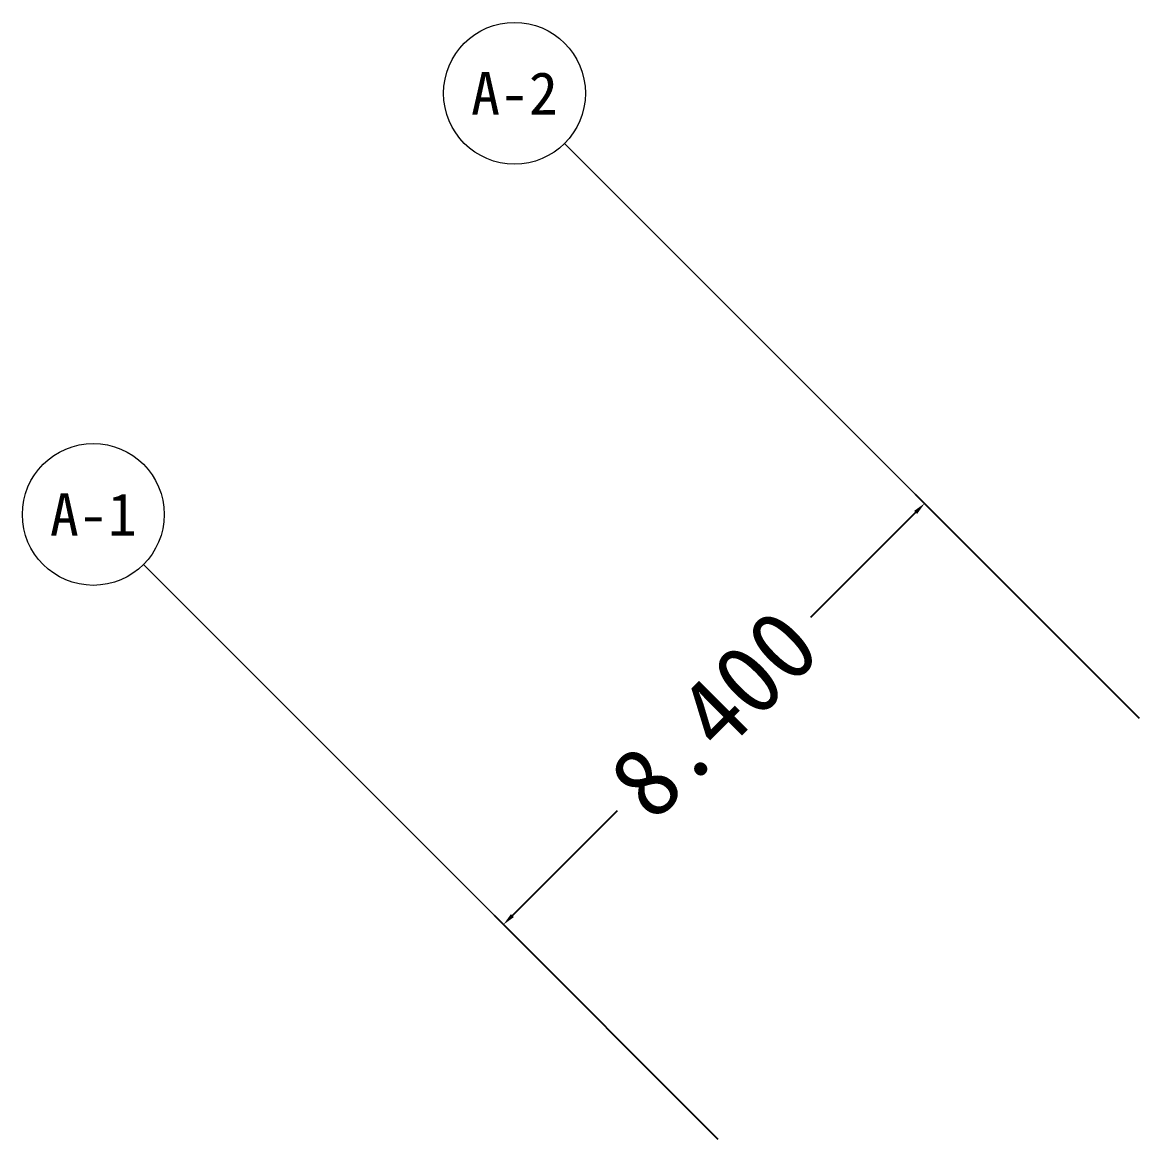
# Model space of a CAD drawing. Header units: metres. Extents: x -302 to 587, y -65 to 94.
# Drawn here: x -142.54 to -126.75, y 27.59 to 43.39 of the extents above; entities that cross this region are included whole.
import ezdxf

# ---------------------------------------------------------------- set-up
doc = ezdxf.new("R2010")
doc.units = ezdxf.units.M
doc.layers.add('PUB_TEXT', color=7, linetype='Continuous', lineweight=9)
doc.styles.add('mystyle', font='', dxfattribs={"height": 1})
doc.styles.get('mystyle').set_extended_font_data('SimSun')
doc.dimstyles.new('myyyy', dxfattribs={"dimtxt": 1, "dimasz": 0.18, "dimexe": 0.18, "dimexo": 0.0625, "dimgap": 0.09, "dimtad": 0, "dimtoh": 1, "dimdec": 3, "dimrnd": 0.001, "dimzin": 0, "dimdsep": 46, "dimtxsty": 'Standard', "dimcen": 0.09, "dimadec": 0, "dimazin": 0, "dimtfac": 1, "dimtdec": 3, "dimtofl": 0, "dimtmove": 0, "dimatfit": 3, "dimfxl": 1, "dimtolj": 1, "dimtzin": 0, "dimarcsym": 0})

# ---------------------------------------------------------------- blocks, each defined once
blk = doc.blocks.new('*D49')
at = {"layer": 'Defpoints', "color": 0, "ltscale": 3, "transparency": 16777216}
for p in [(-126.746, 33.53), (-135.76, 30.665), (-132.685, 27.591)]:
    blk.add_point(p, dxfattribs=at)
at = {"layer": 'PUB_TEXT', "color": 0, "lineweight": -2, "ltscale": 3, "transparency": 16777216}
for p, q in [((-126.79, 33.574), (-129.948, 36.732)), ((-129.948, 36.478), (-131.43, 34.995)), ((-135.633, 30.793), (-134.15, 32.275)), ((-132.73, 27.635), (-135.887, 30.793))]:
    blk.add_line(p, q, dxfattribs=at)
at = {"layer": 'PUB_TEXT', "color": 0, "ltscale": 3, "transparency": 16777216}
for points in [[(-129.969, 36.499), (-129.926, 36.456), (-129.82, 36.605)], [(-135.654, 30.814), (-135.612, 30.771), (-135.76, 30.665)]]:
    blk.add_solid(points, dxfattribs=at)
at = {"layer": 'PUB_TEXT', "color": 0, "ltscale": 3, "transparency": 16777216, "insert": (-132.79, 33.635), "char_height": 1, "attachment_point": 5, "rotation": 45}
blk.add_mtext('\\A1;8.400', dxfattribs=at)

msp = doc.modelspace()

# ---------------------------------------------------------------- linework, layer by layer
at = {"layer": 'PUB_TEXT', "ltscale": 3}
for p, q in [((-134.8974, 41.682), (-129.9477, 36.7322)), ((-140.8371, 35.7423), (-135.8874, 30.7925))]:
    msp.add_line(p, q, dxfattribs=at)
for centre in [(-135.6045, 42.3891), (-141.5442, 36.4494)]:
    msp.add_circle(centre, 1, dxfattribs=at)

# ---------------------------------------------------------------- texts
at = {"layer": 'PUB_TEXT', "ltscale": 3, "char_height": 0.6, "attachment_point": 5, "style": 'mystyle'}
for s, insert in [('{\\fSimSun|b0|i0|c134|p2;A-}2', (-135.6045, 42.3891)), ('A-1', (-141.5442, 36.4494))]:
    msp.add_mtext_dynamic_manual_height_columns(s, width=2.350701, gutter_width=5, heights=[0], dxfattribs=dict(at, insert=insert))

# ---------------------------------------------------------------- dimensions: what is measured, and where the dimension line sits
at = {"layer": 'PUB_TEXT', "ltscale": 3}
dim = msp.add_aligned_dim(p1=(-126.7457, 33.5302), p2=(-132.6854, 27.5905), distance=-4.3483, dimstyle='myyyy', dxfattribs=at)
dim.commit()
dim.dimension.update_dxf_attribs({"geometry": '*D49', "text_midpoint": (-132.7903, 33.6351)})

doc.saveas('drawing.dxf')
